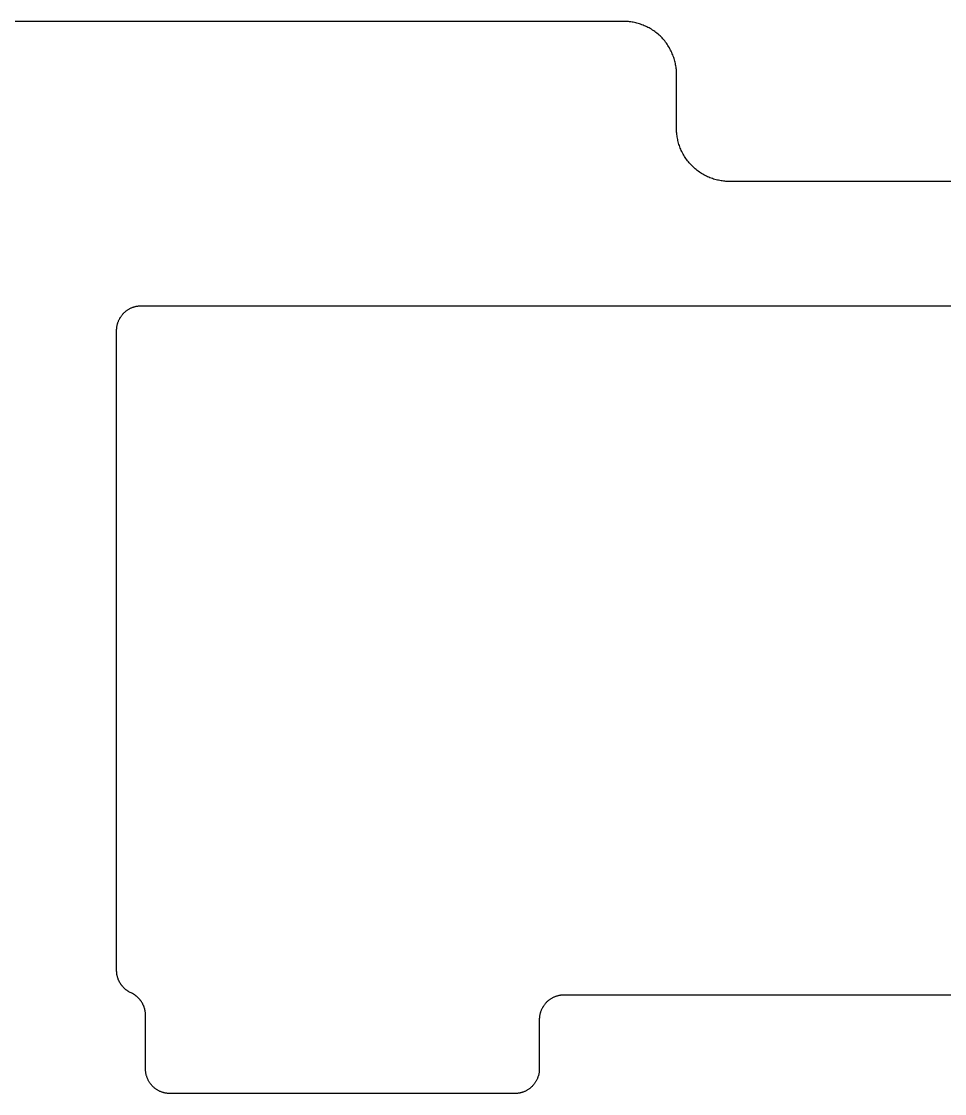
# Model space of a CAD drawing. Header units: millimetres. Extents: x 1057 to 1343, y -204 to -96.
# Drawn here: x 1305.37 to 1324.12, y -120.9 to -99.13 of the extents above; entities that cross this region are included whole.
import ezdxf

# ---------------------------------------------------------------- set-up
doc = ezdxf.new("R2010")
doc.units = ezdxf.units.MM
doc.layers.add('Layer 01', color=18, linetype='Continuous', true_color=0x000000)

msp = doc.modelspace()

# ---------------------------------------------------------------- linework, layer by layer
at = {"layer": 'Layer 01', "color": 0}
for p, q in [((1317.6, -99.125, 1.5), (1294.756, -99.125, 1.5)), ((1317.624, -99.125, 1.5), (1317.6, -99.125, 1.5)), ((1317.648, -99.126, 1.5), (1317.624, -99.125, 1.5)), ((1317.672, -99.127, 1.5), (1317.648, -99.126, 1.5)), ((1317.697, -99.129, 1.5), (1317.672, -99.127, 1.5)), ((1317.721, -99.132, 1.5), (1317.697, -99.129, 1.5)), ((1317.746, -99.135, 1.5), (1317.721, -99.132, 1.5)), ((1317.771, -99.139, 1.5), (1317.746, -99.135, 1.5)), ((1317.796, -99.143, 1.5), (1317.771, -99.139, 1.5)), ((1317.821, -99.148, 1.5), (1317.796, -99.143, 1.5)), ((1317.846, -99.153, 1.5), (1317.821, -99.148, 1.5)), ((1317.871, -99.16, 1.5), (1317.846, -99.153, 1.5)), ((1317.896, -99.166, 1.5), (1317.871, -99.16, 1.5)), ((1317.921, -99.174, 1.5), (1317.896, -99.166, 1.5)), ((1317.946, -99.182, 1.5), (1317.921, -99.174, 1.5)), ((1317.971, -99.191, 1.5), (1317.946, -99.182, 1.5)), ((1317.996, -99.2, 1.5), (1317.971, -99.191, 1.5)), ((1318.02, -99.211, 1.5), (1317.996, -99.2, 1.5)), ((1318.045, -99.221, 1.5), (1318.02, -99.211, 1.5)), ((1318.069, -99.233, 1.5), (1318.045, -99.221, 1.5)), ((1318.094, -99.245, 1.5), (1318.069, -99.233, 1.5)), ((1318.118, -99.258, 1.5), (1318.094, -99.245, 1.5)), ((1318.142, -99.271, 1.5), (1318.118, -99.258, 1.5)), ((1318.165, -99.285, 1.5), (1318.142, -99.271, 1.5)), ((1318.188, -99.3, 1.5), (1318.165, -99.285, 1.5)), ((1318.211, -99.316, 1.5), (1318.188, -99.3, 1.5)), ((1318.234, -99.332, 1.5), (1318.211, -99.316, 1.5)), ((1318.256, -99.348, 1.5), (1318.234, -99.332, 1.5)), ((1318.278, -99.365, 1.5), (1318.256, -99.348, 1.5)), ((1318.299, -99.383, 1.5), (1318.278, -99.365, 1.5)), ((1318.32, -99.402, 1.5), (1318.299, -99.383, 1.5)), ((1318.34, -99.42, 1.5), (1318.32, -99.402, 1.5)), ((1318.36, -99.44, 1.5), (1318.34, -99.42, 1.5)), ((1318.38, -99.46, 1.5), (1318.36, -99.44, 1.5)), ((1318.398, -99.48, 1.5), (1318.38, -99.46, 1.5)), ((1318.417, -99.501, 1.5), (1318.398, -99.48, 1.5)), ((1318.435, -99.522, 1.5), (1318.417, -99.501, 1.5)), ((1318.452, -99.544, 1.5), (1318.435, -99.522, 1.5)), ((1318.468, -99.566, 1.5), (1318.452, -99.544, 1.5)), ((1318.484, -99.589, 1.5), (1318.468, -99.566, 1.5)), ((1318.5, -99.612, 1.5), (1318.484, -99.589, 1.5)), ((1318.515, -99.635, 1.5), (1318.5, -99.612, 1.5)), ((1318.529, -99.658, 1.5), (1318.515, -99.635, 1.5)), ((1318.542, -99.682, 1.5), (1318.529, -99.658, 1.5)), ((1318.555, -99.706, 1.5), (1318.542, -99.682, 1.5)), ((1318.567, -99.731, 1.5), (1318.555, -99.706, 1.5)), ((1318.579, -99.755, 1.5), (1318.567, -99.731, 1.5)), ((1318.589, -99.78, 1.5), (1318.579, -99.755, 1.5)), ((1318.6, -99.804, 1.5), (1318.589, -99.78, 1.5)), ((1318.609, -99.829, 1.5), (1318.6, -99.804, 1.5)), ((1318.618, -99.854, 1.5), (1318.609, -99.829, 1.5)), ((1318.626, -99.879, 1.5), (1318.618, -99.854, 1.5)), ((1318.634, -99.904, 1.5), (1318.626, -99.879, 1.5)), ((1318.64, -99.929, 1.5), (1318.634, -99.904, 1.5)), ((1318.647, -99.954, 1.5), (1318.64, -99.929, 1.5)), ((1318.652, -99.979, 1.5), (1318.647, -99.954, 1.5)), ((1318.657, -100.004, 1.5), (1318.652, -99.979, 1.5)), ((1318.661, -100.029, 1.5), (1318.657, -100.004, 1.5)), ((1318.665, -100.054, 1.5), (1318.661, -100.029, 1.5)), ((1318.668, -100.079, 1.5), (1318.665, -100.054, 1.5)), ((1318.671, -100.103, 1.5), (1318.668, -100.079, 1.5)), ((1318.673, -100.128, 1.5), (1318.671, -100.103, 1.5)), ((1318.674, -100.152, 1.5), (1318.673, -100.128, 1.5)), ((1318.675, -100.176, 1.5), (1318.674, -100.152, 1.5)), ((1318.675, -100.2, 1.5), (1318.675, -100.176, 1.5)), ((1318.675, -101.3, 1.5), (1318.675, -100.2, 1.5)), ((1318.675, -101.324, 1.5), (1318.675, -101.3, 1.5)), ((1318.676, -101.348, 1.5), (1318.675, -101.324, 1.5)), ((1318.677, -101.372, 1.5), (1318.676, -101.348, 1.5)), ((1318.679, -101.397, 1.5), (1318.677, -101.372, 1.5)), ((1318.682, -101.421, 1.5), (1318.679, -101.397, 1.5)), ((1318.685, -101.446, 1.5), (1318.682, -101.421, 1.5)), ((1318.689, -101.471, 1.5), (1318.685, -101.446, 1.5)), ((1318.693, -101.496, 1.5), (1318.689, -101.471, 1.5)), ((1318.698, -101.521, 1.5), (1318.693, -101.496, 1.5)), ((1318.703, -101.546, 1.5), (1318.698, -101.521, 1.5)), ((1318.71, -101.571, 1.5), (1318.703, -101.546, 1.5)), ((1318.716, -101.596, 1.5), (1318.71, -101.571, 1.5)), ((1318.724, -101.621, 1.5), (1318.716, -101.596, 1.5)), ((1318.732, -101.646, 1.5), (1318.724, -101.621, 1.5)), ((1318.741, -101.671, 1.5), (1318.732, -101.646, 1.5)), ((1318.75, -101.696, 1.5), (1318.741, -101.671, 1.5)), ((1318.761, -101.72, 1.5), (1318.75, -101.696, 1.5)), ((1318.771, -101.745, 1.5), (1318.761, -101.72, 1.5)), ((1318.783, -101.769, 1.5), (1318.771, -101.745, 1.5)), ((1318.795, -101.794, 1.5), (1318.783, -101.769, 1.5)), ((1318.808, -101.818, 1.5), (1318.795, -101.794, 1.5)), ((1318.821, -101.842, 1.5), (1318.808, -101.818, 1.5)), ((1318.835, -101.865, 1.5), (1318.821, -101.842, 1.5)), ((1318.85, -101.888, 1.5), (1318.835, -101.865, 1.5)), ((1318.866, -101.911, 1.5), (1318.85, -101.888, 1.5)), ((1318.882, -101.934, 1.5), (1318.866, -101.911, 1.5)), ((1318.898, -101.956, 1.5), (1318.882, -101.934, 1.5)), ((1318.915, -101.978, 1.5), (1318.898, -101.956, 1.5)), ((1318.933, -101.999, 1.5), (1318.915, -101.978, 1.5)), ((1318.952, -102.02, 1.5), (1318.933, -101.999, 1.5)), ((1318.97, -102.04, 1.5), (1318.952, -102.02, 1.5)), ((1318.99, -102.06, 1.5), (1318.97, -102.04, 1.5)), ((1319.01, -102.08, 1.5), (1318.99, -102.06, 1.5)), ((1319.03, -102.098, 1.5), (1319.01, -102.08, 1.5)), ((1319.051, -102.117, 1.5), (1319.03, -102.098, 1.5)), ((1319.072, -102.135, 1.5), (1319.051, -102.117, 1.5)), ((1319.094, -102.152, 1.5), (1319.072, -102.135, 1.5)), ((1319.116, -102.168, 1.5), (1319.094, -102.152, 1.5)), ((1319.139, -102.184, 1.5), (1319.116, -102.168, 1.5)), ((1319.162, -102.2, 1.5), (1319.139, -102.184, 1.5)), ((1319.185, -102.215, 1.5), (1319.162, -102.2, 1.5)), ((1319.208, -102.229, 1.5), (1319.185, -102.215, 1.5)), ((1319.232, -102.242, 1.5), (1319.208, -102.229, 1.5)), ((1319.256, -102.255, 1.5), (1319.232, -102.242, 1.5)), ((1319.281, -102.267, 1.5), (1319.256, -102.255, 1.5)), ((1319.305, -102.279, 1.5), (1319.281, -102.267, 1.5)), ((1319.33, -102.289, 1.5), (1319.305, -102.279, 1.5)), ((1319.354, -102.3, 1.5), (1319.33, -102.289, 1.5)), ((1319.379, -102.309, 1.5), (1319.354, -102.3, 1.5)), ((1319.404, -102.318, 1.5), (1319.379, -102.309, 1.5)), ((1319.429, -102.326, 1.5), (1319.404, -102.318, 1.5)), ((1319.454, -102.334, 1.5), (1319.429, -102.326, 1.5)), ((1319.479, -102.34, 1.5), (1319.454, -102.334, 1.5)), ((1319.504, -102.347, 1.5), (1319.479, -102.34, 1.5)), ((1319.529, -102.352, 1.5), (1319.504, -102.347, 1.5)), ((1319.554, -102.357, 1.5), (1319.529, -102.352, 1.5)), ((1319.579, -102.361, 1.5), (1319.554, -102.357, 1.5)), ((1319.604, -102.365, 1.5), (1319.579, -102.361, 1.5)), ((1319.629, -102.368, 1.5), (1319.604, -102.365, 1.5)), ((1319.653, -102.371, 1.5), (1319.629, -102.368, 1.5)), ((1319.678, -102.373, 1.5), (1319.653, -102.371, 1.5)), ((1319.702, -102.374, 1.5), (1319.678, -102.373, 1.5)), ((1319.726, -102.375, 1.5), (1319.702, -102.374, 1.5)), ((1319.75, -102.375, 1.5), (1319.726, -102.375, 1.5)), ((1341.8, -102.375, 1.5), (1319.75, -102.375, 1.5)), ((1307.57, -104.956, 1.5), (1307.582, -104.95, 1.5)), ((1307.582, -104.95, 1.5), (1307.593, -104.945, 1.5)), ((1307.593, -104.945, 1.5), (1307.604, -104.94, 1.5)), ((1307.604, -104.94, 1.5), (1307.616, -104.935, 1.5)), ((1307.616, -104.935, 1.5), (1307.628, -104.931, 1.5)), ((1307.628, -104.931, 1.5), (1307.639, -104.927, 1.5)), ((1307.639, -104.927, 1.5), (1307.651, -104.923, 1.5)), ((1307.651, -104.923, 1.5), (1307.662, -104.919, 1.5)), ((1307.662, -104.919, 1.5), (1307.674, -104.916, 1.5)), ((1307.674, -104.916, 1.5), (1307.686, -104.913, 1.5)), ((1307.686, -104.913, 1.5), (1307.697, -104.911, 1.5)), ((1307.697, -104.911, 1.5), (1307.709, -104.908, 1.5)), ((1307.709, -104.908, 1.5), (1307.721, -104.906, 1.5)), ((1307.721, -104.906, 1.5), (1307.732, -104.905, 1.5)), ((1307.732, -104.905, 1.5), (1307.744, -104.903, 1.5)), ((1307.744, -104.903, 1.5), (1307.755, -104.902, 1.5)), ((1307.755, -104.902, 1.5), (1307.766, -104.901, 1.5)), ((1307.766, -104.901, 1.5), (1307.778, -104.9, 1.5)), ((1307.778, -104.9, 1.5), (1307.789, -104.9, 1.5)), ((1307.789, -104.9, 1.5), (1307.8, -104.9, 1.5)), ((1307.8, -104.9, 1.5), (1339.85, -104.9, 1.5)), ((1307.35, -105.182, 1.5), (1307.356, -105.17, 1.5)), ((1307.356, -105.17, 1.5), (1307.362, -105.159, 1.5)), ((1307.362, -105.159, 1.5), (1307.368, -105.148, 1.5)), ((1307.368, -105.148, 1.5), (1307.375, -105.137, 1.5)), ((1307.375, -105.137, 1.5), (1307.382, -105.126, 1.5)), ((1307.382, -105.126, 1.5), (1307.389, -105.116, 1.5)), ((1307.389, -105.116, 1.5), (1307.396, -105.105, 1.5)), ((1307.396, -105.105, 1.5), (1307.404, -105.095, 1.5)), ((1307.404, -105.095, 1.5), (1307.412, -105.085, 1.5)), ((1307.412, -105.085, 1.5), (1307.42, -105.075, 1.5)), ((1307.42, -105.075, 1.5), (1307.429, -105.065, 1.5)), ((1307.429, -105.065, 1.5), (1307.437, -105.056, 1.5)), ((1307.437, -105.056, 1.5), (1307.446, -105.046, 1.5)), ((1307.446, -105.046, 1.5), (1307.456, -105.037, 1.5)), ((1307.456, -105.037, 1.5), (1307.465, -105.029, 1.5)), ((1307.465, -105.029, 1.5), (1307.475, -105.02, 1.5)), ((1307.475, -105.02, 1.5), (1307.485, -105.012, 1.5)), ((1307.485, -105.012, 1.5), (1307.495, -105.004, 1.5)), ((1307.495, -105.004, 1.5), (1307.505, -104.996, 1.5)), ((1307.505, -104.996, 1.5), (1307.516, -104.989, 1.5)), ((1307.516, -104.989, 1.5), (1307.526, -104.982, 1.5)), ((1307.526, -104.982, 1.5), (1307.537, -104.975, 1.5)), ((1307.537, -104.975, 1.5), (1307.548, -104.968, 1.5)), ((1307.548, -104.968, 1.5), (1307.559, -104.962, 1.5)), ((1307.559, -104.962, 1.5), (1307.57, -104.956, 1.5)), ((1307.3, -105.378, 1.5), (1307.301, -105.366, 1.5)), ((1307.3, -105.389, 1.5), (1307.3, -105.378, 1.5)), ((1307.3, -105.4, 1.5), (1307.3, -105.389, 1.5)), ((1307.301, -105.366, 1.5), (1307.302, -105.355, 1.5)), ((1307.302, -105.355, 1.5), (1307.303, -105.344, 1.5)), ((1307.303, -105.344, 1.5), (1307.305, -105.332, 1.5)), ((1307.305, -105.332, 1.5), (1307.306, -105.321, 1.5)), ((1307.306, -105.321, 1.5), (1307.308, -105.309, 1.5)), ((1307.308, -105.309, 1.5), (1307.311, -105.297, 1.5)), ((1307.311, -105.297, 1.5), (1307.313, -105.286, 1.5)), ((1307.313, -105.286, 1.5), (1307.316, -105.274, 1.5)), ((1307.316, -105.274, 1.5), (1307.319, -105.262, 1.5)), ((1307.319, -105.262, 1.5), (1307.323, -105.251, 1.5)), ((1307.323, -105.251, 1.5), (1307.327, -105.239, 1.5)), ((1307.327, -105.239, 1.5), (1307.331, -105.228, 1.5)), ((1307.331, -105.228, 1.5), (1307.335, -105.216, 1.5)), ((1307.335, -105.216, 1.5), (1307.34, -105.204, 1.5)), ((1307.34, -105.204, 1.5), (1307.345, -105.193, 1.5)), ((1307.345, -105.193, 1.5), (1307.35, -105.182, 1.5)), ((1307.3, -118.4, 1.5), (1307.3, -105.4, 1.5)), ((1307.3, -118.417, 1.5), (1307.3, -118.4, 1.5)), ((1307.301, -118.434, 1.5), (1307.3, -118.417, 1.5)), ((1307.303, -118.451, 1.5), (1307.301, -118.434, 1.5)), ((1307.304, -118.46, 1.5), (1307.303, -118.451, 1.5)), ((1307.305, -118.469, 1.5), (1307.304, -118.46, 1.5)), ((1307.306, -118.477, 1.5), (1307.305, -118.469, 1.5)), ((1307.307, -118.486, 1.5), (1307.306, -118.477, 1.5)), ((1307.309, -118.495, 1.5), (1307.307, -118.486, 1.5)), ((1307.311, -118.504, 1.5), (1307.309, -118.495, 1.5)), ((1307.313, -118.512, 1.5), (1307.311, -118.504, 1.5)), ((1307.315, -118.521, 1.5), (1307.313, -118.512, 1.5)), ((1307.317, -118.53, 1.5), (1307.315, -118.521, 1.5)), ((1307.32, -118.538, 1.5), (1307.317, -118.53, 1.5)), ((1307.322, -118.547, 1.5), (1307.32, -118.538, 1.5)), ((1307.325, -118.556, 1.5), (1307.322, -118.547, 1.5)), ((1307.328, -118.564, 1.5), (1307.325, -118.556, 1.5)), ((1307.331, -118.573, 1.5), (1307.328, -118.564, 1.5)), ((1307.334, -118.581, 1.5), (1307.331, -118.573, 1.5)), ((1307.337, -118.59, 1.5), (1307.334, -118.581, 1.5)), ((1307.341, -118.598, 1.5), (1307.337, -118.59, 1.5)), ((1307.345, -118.606, 1.5), (1307.341, -118.598, 1.5)), ((1307.348, -118.615, 1.5), (1307.345, -118.606, 1.5)), ((1307.352, -118.623, 1.5), (1307.348, -118.615, 1.5)), ((1307.357, -118.631, 1.5), (1307.352, -118.623, 1.5)), ((1307.361, -118.639, 1.5), (1307.357, -118.631, 1.5)), ((1307.365, -118.647, 1.5), (1307.361, -118.639, 1.5)), ((1307.37, -118.655, 1.5), (1307.365, -118.647, 1.5)), ((1307.375, -118.663, 1.5), (1307.37, -118.655, 1.5)), ((1307.38, -118.671, 1.5), (1307.375, -118.663, 1.5)), ((1307.385, -118.679, 1.5), (1307.38, -118.671, 1.5)), ((1307.39, -118.686, 1.5), (1307.385, -118.679, 1.5)), ((1307.395, -118.694, 1.5), (1307.39, -118.686, 1.5)), ((1307.401, -118.701, 1.5), (1307.395, -118.694, 1.5)), ((1307.406, -118.708, 1.5), (1307.401, -118.701, 1.5)), ((1307.412, -118.715, 1.5), (1307.406, -118.708, 1.5)), ((1307.418, -118.723, 1.5), (1307.412, -118.715, 1.5)), ((1307.424, -118.729, 1.5), (1307.418, -118.723, 1.5)), ((1307.43, -118.736, 1.5), (1307.424, -118.729, 1.5)), ((1307.436, -118.743, 1.5), (1307.43, -118.736, 1.5)), ((1307.443, -118.75, 1.5), (1307.436, -118.743, 1.5)), ((1307.449, -118.756, 1.5), (1307.443, -118.75, 1.5)), ((1307.455, -118.762, 1.5), (1307.449, -118.756, 1.5)), ((1307.462, -118.769, 1.5), (1307.455, -118.762, 1.5)), ((1307.469, -118.775, 1.5), (1307.462, -118.769, 1.5)), ((1307.476, -118.78, 1.5), (1307.469, -118.775, 1.5)), ((1307.482, -118.786, 1.5), (1307.476, -118.78, 1.5)), ((1307.489, -118.792, 1.5), (1307.482, -118.786, 1.5)), ((1307.497, -118.797, 1.5), (1307.489, -118.792, 1.5)), ((1307.504, -118.803, 1.5), (1307.497, -118.797, 1.5)), ((1307.511, -118.808, 1.5), (1307.504, -118.803, 1.5)), ((1307.518, -118.813, 1.5), (1307.511, -118.808, 1.5)), ((1307.525, -118.818, 1.5), (1307.518, -118.813, 1.5)), ((1307.533, -118.823, 1.5), (1307.525, -118.818, 1.5)), ((1307.54, -118.827, 1.5), (1307.533, -118.823, 1.5)), ((1307.548, -118.832, 1.5), (1307.54, -118.827, 1.5)), ((1307.563, -118.84, 1.5), (1307.548, -118.832, 1.5)), ((1307.578, -118.848, 1.5), (1307.563, -118.84, 1.5)), ((1307.593, -118.855, 1.5), (1307.578, -118.848, 1.5)), ((1307.609, -118.863, 1.5), (1307.593, -118.855, 1.5)), ((1307.624, -118.871, 1.5), (1307.609, -118.863, 1.5)), ((1307.639, -118.879, 1.5), (1307.624, -118.871, 1.5)), ((1307.647, -118.883, 1.5), (1307.639, -118.879, 1.5)), ((1307.654, -118.888, 1.5), (1307.647, -118.883, 1.5)), ((1307.662, -118.893, 1.5), (1307.654, -118.888, 1.5)), ((1307.669, -118.898, 1.5), (1307.662, -118.893, 1.5)), ((1307.676, -118.903, 1.5), (1307.669, -118.898, 1.5)), ((1307.683, -118.908, 1.5), (1307.676, -118.903, 1.5)), ((1307.69, -118.913, 1.5), (1307.683, -118.908, 1.5)), ((1307.698, -118.919, 1.5), (1307.69, -118.913, 1.5)), ((1307.705, -118.924, 1.5), (1307.698, -118.919, 1.5)), ((1307.711, -118.93, 1.5), (1307.705, -118.924, 1.5)), ((1307.718, -118.936, 1.5), (1307.711, -118.93, 1.5)), ((1307.725, -118.942, 1.5), (1307.718, -118.936, 1.5)), ((1307.732, -118.948, 1.5), (1307.725, -118.942, 1.5)), ((1307.738, -118.955, 1.5), (1307.732, -118.948, 1.5)), ((1307.744, -118.961, 1.5), (1307.738, -118.955, 1.5)), ((1307.751, -118.968, 1.5), (1307.744, -118.961, 1.5)), ((1307.757, -118.974, 1.5), (1307.751, -118.968, 1.5)), ((1307.763, -118.981, 1.5), (1307.757, -118.974, 1.5)), ((1307.769, -118.988, 1.5), (1307.763, -118.981, 1.5)), ((1307.775, -118.995, 1.5), (1307.769, -118.988, 1.5)), ((1307.781, -119.002, 1.5), (1307.775, -118.995, 1.5)), ((1307.786, -119.01, 1.5), (1307.781, -119.002, 1.5)), ((1307.792, -119.017, 1.5), (1307.786, -119.01, 1.5)), ((1307.797, -119.025, 1.5), (1307.792, -119.017, 1.5)), ((1307.802, -119.032, 1.5), (1307.797, -119.025, 1.5)), ((1307.807, -119.04, 1.5), (1307.802, -119.032, 1.5)), ((1307.812, -119.048, 1.5), (1307.807, -119.04, 1.5)), ((1307.817, -119.055, 1.5), (1307.812, -119.048, 1.5)), ((1307.822, -119.063, 1.5), (1307.817, -119.055, 1.5)), ((1307.826, -119.071, 1.5), (1307.822, -119.063, 1.5)), ((1307.83, -119.08, 1.5), (1307.826, -119.071, 1.5)), ((1307.835, -119.088, 1.5), (1307.83, -119.08, 1.5)), ((1307.839, -119.096, 1.5), (1307.835, -119.088, 1.5)), ((1307.842, -119.104, 1.5), (1307.839, -119.096, 1.5)), ((1307.846, -119.113, 1.5), (1307.842, -119.104, 1.5)), ((1315.983, -119.105, 1.5), (1315.976, -119.116, 1.5)), ((1315.991, -119.095, 1.5), (1315.983, -119.105, 1.5)), ((1315.999, -119.085, 1.5), (1315.991, -119.095, 1.5)), ((1316.007, -119.075, 1.5), (1315.999, -119.085, 1.5)), ((1316.016, -119.065, 1.5), (1316.007, -119.075, 1.5)), ((1316.024, -119.056, 1.5), (1316.016, -119.065, 1.5)), ((1316.033, -119.046, 1.5), (1316.024, -119.056, 1.5)), ((1316.043, -119.037, 1.5), (1316.033, -119.046, 1.5)), ((1316.052, -119.029, 1.5), (1316.043, -119.037, 1.5)), ((1316.062, -119.02, 1.5), (1316.052, -119.029, 1.5)), ((1316.072, -119.012, 1.5), (1316.062, -119.02, 1.5)), ((1316.082, -119.004, 1.5), (1316.072, -119.012, 1.5)), ((1316.092, -118.996, 1.5), (1316.082, -119.004, 1.5)), ((1316.103, -118.989, 1.5), (1316.092, -118.996, 1.5)), ((1316.113, -118.982, 1.5), (1316.103, -118.989, 1.5)), ((1316.124, -118.975, 1.5), (1316.113, -118.982, 1.5)), ((1316.135, -118.968, 1.5), (1316.124, -118.975, 1.5)), ((1316.146, -118.962, 1.5), (1316.135, -118.968, 1.5)), ((1316.157, -118.956, 1.5), (1316.146, -118.962, 1.5)), ((1316.169, -118.95, 1.5), (1316.157, -118.956, 1.5)), ((1316.18, -118.945, 1.5), (1316.169, -118.95, 1.5)), ((1316.191, -118.94, 1.5), (1316.18, -118.945, 1.5)), ((1316.203, -118.935, 1.5), (1316.191, -118.94, 1.5)), ((1316.215, -118.931, 1.5), (1316.203, -118.935, 1.5)), ((1316.226, -118.927, 1.5), (1316.215, -118.931, 1.5)), ((1316.238, -118.923, 1.5), (1316.226, -118.927, 1.5)), ((1316.249, -118.919, 1.5), (1316.238, -118.923, 1.5)), ((1316.261, -118.916, 1.5), (1316.249, -118.919, 1.5)), ((1316.273, -118.913, 1.5), (1316.261, -118.916, 1.5)), ((1316.284, -118.911, 1.5), (1316.273, -118.913, 1.5)), ((1316.296, -118.908, 1.5), (1316.284, -118.911, 1.5)), ((1316.308, -118.906, 1.5), (1316.296, -118.908, 1.5)), ((1316.319, -118.905, 1.5), (1316.308, -118.906, 1.5)), ((1316.331, -118.903, 1.5), (1316.319, -118.905, 1.5)), ((1316.342, -118.902, 1.5), (1316.331, -118.903, 1.5)), ((1316.353, -118.901, 1.5), (1316.342, -118.902, 1.5)), ((1316.365, -118.9, 1.5), (1316.353, -118.901, 1.5)), ((1316.376, -118.9, 1.5), (1316.365, -118.9, 1.5)), ((1316.387, -118.9, 1.5), (1316.376, -118.9, 1.5)), ((1331.263, -118.9, 1.5), (1316.387, -118.9, 1.5)), ((1307.85, -119.121, 1.5), (1307.846, -119.113, 1.5)), ((1307.853, -119.13, 1.5), (1307.85, -119.121, 1.5)), ((1307.856, -119.138, 1.5), (1307.853, -119.13, 1.5)), ((1307.859, -119.147, 1.5), (1307.856, -119.138, 1.5)), ((1307.862, -119.155, 1.5), (1307.859, -119.147, 1.5)), ((1307.865, -119.164, 1.5), (1307.862, -119.155, 1.5)), ((1307.867, -119.172, 1.5), (1307.865, -119.164, 1.5)), ((1307.87, -119.181, 1.5), (1307.867, -119.172, 1.5)), ((1307.872, -119.19, 1.5), (1307.87, -119.181, 1.5)), ((1307.874, -119.198, 1.5), (1307.872, -119.19, 1.5)), ((1307.876, -119.207, 1.5), (1307.874, -119.198, 1.5)), ((1307.878, -119.216, 1.5), (1307.876, -119.207, 1.5)), ((1307.88, -119.225, 1.5), (1307.878, -119.216, 1.5)), ((1307.881, -119.233, 1.5), (1307.88, -119.225, 1.5)), ((1307.882, -119.242, 1.5), (1307.881, -119.233, 1.5)), ((1307.883, -119.251, 1.5), (1307.882, -119.242, 1.5)), ((1307.884, -119.259, 1.5), (1307.883, -119.251, 1.5)), ((1307.886, -119.277, 1.5), (1307.884, -119.259, 1.5)), ((1307.887, -119.294, 1.5), (1307.886, -119.277, 1.5)), ((1307.887, -119.311, 1.5), (1307.887, -119.294, 1.5)), ((1307.887, -120.4, 1.5), (1307.887, -119.311, 1.5)), ((1315.893, -119.321, 1.5), (1315.892, -119.332, 1.5)), ((1315.895, -119.309, 1.5), (1315.893, -119.321, 1.5)), ((1315.898, -119.297, 1.5), (1315.895, -119.309, 1.5)), ((1315.9, -119.286, 1.5), (1315.898, -119.297, 1.5)), ((1315.903, -119.274, 1.5), (1315.9, -119.286, 1.5)), ((1315.906, -119.262, 1.5), (1315.903, -119.274, 1.5)), ((1315.91, -119.251, 1.5), (1315.906, -119.262, 1.5)), ((1315.914, -119.239, 1.5), (1315.91, -119.251, 1.5)), ((1315.918, -119.228, 1.5), (1315.914, -119.239, 1.5)), ((1315.922, -119.216, 1.5), (1315.918, -119.228, 1.5)), ((1315.927, -119.204, 1.5), (1315.922, -119.216, 1.5)), ((1315.932, -119.193, 1.5), (1315.927, -119.204, 1.5)), ((1315.937, -119.182, 1.5), (1315.932, -119.193, 1.5)), ((1315.943, -119.17, 1.5), (1315.937, -119.182, 1.5)), ((1315.949, -119.159, 1.5), (1315.943, -119.17, 1.5)), ((1315.955, -119.148, 1.5), (1315.949, -119.159, 1.5)), ((1315.962, -119.137, 1.5), (1315.955, -119.148, 1.5)), ((1315.969, -119.126, 1.5), (1315.962, -119.137, 1.5)), ((1315.976, -119.116, 1.5), (1315.969, -119.126, 1.5)), ((1315.888, -119.366, 1.5), (1315.887, -119.378, 1.5)), ((1315.887, -119.378, 1.5), (1315.887, -119.389, 1.5)), ((1315.887, -119.389, 1.5), (1315.887, -119.4, 1.5)), ((1315.887, -119.4, 1.5), (1315.887, -120.4, 1.5)), ((1315.889, -119.355, 1.5), (1315.888, -119.366, 1.5)), ((1315.89, -119.344, 1.5), (1315.889, -119.355, 1.5)), ((1315.892, -119.332, 1.5), (1315.89, -119.344, 1.5)), ((1307.887, -120.411, 1.5), (1307.887, -120.4, 1.5)), ((1307.887, -120.422, 1.5), (1307.887, -120.411, 1.5)), ((1315.887, -120.4, 1.5), (1315.887, -120.411, 1.5)), ((1315.887, -120.411, 1.5), (1315.887, -120.422, 1.5)), ((1307.888, -120.434, 1.5), (1307.887, -120.422, 1.5)), ((1307.889, -120.445, 1.5), (1307.888, -120.434, 1.5)), ((1307.89, -120.456, 1.5), (1307.889, -120.445, 1.5)), ((1307.892, -120.468, 1.5), (1307.89, -120.456, 1.5)), ((1307.893, -120.479, 1.5), (1307.892, -120.468, 1.5)), ((1307.895, -120.491, 1.5), (1307.893, -120.479, 1.5)), ((1307.898, -120.503, 1.5), (1307.895, -120.491, 1.5)), ((1307.9, -120.514, 1.5), (1307.898, -120.503, 1.5)), ((1307.903, -120.526, 1.5), (1307.9, -120.514, 1.5)), ((1307.906, -120.538, 1.5), (1307.903, -120.526, 1.5)), ((1307.91, -120.549, 1.5), (1307.906, -120.538, 1.5)), ((1307.914, -120.561, 1.5), (1307.91, -120.549, 1.5)), ((1307.918, -120.572, 1.5), (1307.914, -120.561, 1.5)), ((1307.922, -120.584, 1.5), (1307.918, -120.572, 1.5)), ((1307.927, -120.596, 1.5), (1307.922, -120.584, 1.5)), ((1307.932, -120.607, 1.5), (1307.927, -120.596, 1.5)), ((1307.937, -120.618, 1.5), (1307.932, -120.607, 1.5)), ((1307.943, -120.63, 1.5), (1307.937, -120.618, 1.5)), ((1307.949, -120.641, 1.5), (1307.943, -120.63, 1.5)), ((1315.831, -120.63, 1.5), (1315.825, -120.641, 1.5)), ((1315.837, -120.618, 1.5), (1315.831, -120.63, 1.5)), ((1315.842, -120.607, 1.5), (1315.837, -120.618, 1.5)), ((1315.847, -120.596, 1.5), (1315.842, -120.607, 1.5)), ((1315.852, -120.584, 1.5), (1315.847, -120.596, 1.5)), ((1315.856, -120.572, 1.5), (1315.852, -120.584, 1.5)), ((1315.86, -120.561, 1.5), (1315.856, -120.572, 1.5)), ((1315.864, -120.549, 1.5), (1315.86, -120.561, 1.5)), ((1315.868, -120.538, 1.5), (1315.864, -120.549, 1.5)), ((1315.871, -120.526, 1.5), (1315.868, -120.538, 1.5)), ((1315.874, -120.514, 1.5), (1315.871, -120.526, 1.5)), ((1315.876, -120.503, 1.5), (1315.874, -120.514, 1.5)), ((1315.879, -120.491, 1.5), (1315.876, -120.503, 1.5)), ((1315.881, -120.479, 1.5), (1315.879, -120.491, 1.5)), ((1315.882, -120.468, 1.5), (1315.881, -120.479, 1.5)), ((1315.884, -120.456, 1.5), (1315.882, -120.468, 1.5)), ((1315.885, -120.445, 1.5), (1315.884, -120.456, 1.5)), ((1315.886, -120.434, 1.5), (1315.885, -120.445, 1.5)), ((1315.887, -120.422, 1.5), (1315.886, -120.434, 1.5)), ((1307.955, -120.652, 1.5), (1307.949, -120.641, 1.5)), ((1307.962, -120.663, 1.5), (1307.955, -120.652, 1.5)), ((1307.969, -120.674, 1.5), (1307.962, -120.663, 1.5)), ((1307.976, -120.684, 1.5), (1307.969, -120.674, 1.5)), ((1307.983, -120.695, 1.5), (1307.976, -120.684, 1.5)), ((1307.991, -120.705, 1.5), (1307.983, -120.695, 1.5)), ((1307.999, -120.715, 1.5), (1307.991, -120.705, 1.5)), ((1308.007, -120.725, 1.5), (1307.999, -120.715, 1.5)), ((1308.016, -120.735, 1.5), (1308.007, -120.725, 1.5)), ((1308.024, -120.744, 1.5), (1308.016, -120.735, 1.5)), ((1308.033, -120.754, 1.5), (1308.024, -120.744, 1.5)), ((1308.043, -120.763, 1.5), (1308.033, -120.754, 1.5)), ((1308.052, -120.771, 1.5), (1308.043, -120.763, 1.5)), ((1308.062, -120.78, 1.5), (1308.052, -120.771, 1.5)), ((1308.072, -120.788, 1.5), (1308.062, -120.78, 1.5)), ((1308.082, -120.796, 1.5), (1308.072, -120.788, 1.5)), ((1308.092, -120.804, 1.5), (1308.082, -120.796, 1.5)), ((1308.103, -120.811, 1.5), (1308.092, -120.804, 1.5)), ((1308.113, -120.818, 1.5), (1308.103, -120.811, 1.5)), ((1308.124, -120.825, 1.5), (1308.113, -120.818, 1.5)), ((1308.135, -120.832, 1.5), (1308.124, -120.825, 1.5)), ((1308.146, -120.838, 1.5), (1308.135, -120.832, 1.5)), ((1308.157, -120.844, 1.5), (1308.146, -120.838, 1.5)), ((1308.169, -120.85, 1.5), (1308.157, -120.844, 1.5)), ((1308.18, -120.855, 1.5), (1308.169, -120.85, 1.5)), ((1315.605, -120.85, 1.5), (1315.594, -120.855, 1.5)), ((1315.617, -120.844, 1.5), (1315.605, -120.85, 1.5)), ((1315.628, -120.838, 1.5), (1315.617, -120.844, 1.5)), ((1315.639, -120.832, 1.5), (1315.628, -120.838, 1.5)), ((1315.65, -120.825, 1.5), (1315.639, -120.832, 1.5)), ((1315.661, -120.818, 1.5), (1315.65, -120.825, 1.5)), ((1315.671, -120.811, 1.5), (1315.661, -120.818, 1.5)), ((1315.682, -120.804, 1.5), (1315.671, -120.811, 1.5)), ((1315.692, -120.796, 1.5), (1315.682, -120.804, 1.5)), ((1315.702, -120.788, 1.5), (1315.692, -120.796, 1.5)), ((1315.712, -120.78, 1.5), (1315.702, -120.788, 1.5)), ((1315.722, -120.771, 1.5), (1315.712, -120.78, 1.5)), ((1315.731, -120.763, 1.5), (1315.722, -120.771, 1.5)), ((1315.741, -120.754, 1.5), (1315.731, -120.763, 1.5)), ((1315.75, -120.744, 1.5), (1315.741, -120.754, 1.5)), ((1315.758, -120.735, 1.5), (1315.75, -120.744, 1.5)), ((1315.767, -120.725, 1.5), (1315.758, -120.735, 1.5)), ((1315.775, -120.715, 1.5), (1315.767, -120.725, 1.5)), ((1315.783, -120.705, 1.5), (1315.775, -120.715, 1.5)), ((1315.791, -120.695, 1.5), (1315.783, -120.705, 1.5)), ((1315.798, -120.684, 1.5), (1315.791, -120.695, 1.5)), ((1315.805, -120.674, 1.5), (1315.798, -120.684, 1.5)), ((1315.812, -120.663, 1.5), (1315.805, -120.674, 1.5)), ((1315.819, -120.652, 1.5), (1315.812, -120.663, 1.5)), ((1315.825, -120.641, 1.5), (1315.819, -120.652, 1.5)), ((1308.191, -120.86, 1.5), (1308.18, -120.855, 1.5)), ((1308.203, -120.865, 1.5), (1308.191, -120.86, 1.5)), ((1308.215, -120.869, 1.5), (1308.203, -120.865, 1.5)), ((1308.226, -120.873, 1.5), (1308.215, -120.869, 1.5)), ((1308.238, -120.877, 1.5), (1308.226, -120.873, 1.5)), ((1308.249, -120.881, 1.5), (1308.238, -120.877, 1.5)), ((1308.261, -120.884, 1.5), (1308.249, -120.881, 1.5)), ((1308.273, -120.887, 1.5), (1308.261, -120.884, 1.5)), ((1308.284, -120.889, 1.5), (1308.273, -120.887, 1.5)), ((1308.296, -120.892, 1.5), (1308.284, -120.889, 1.5)), ((1308.308, -120.894, 1.5), (1308.296, -120.892, 1.5)), ((1308.319, -120.895, 1.5), (1308.308, -120.894, 1.5)), ((1308.331, -120.897, 1.5), (1308.319, -120.895, 1.5)), ((1308.342, -120.898, 1.5), (1308.331, -120.897, 1.5)), ((1308.353, -120.899, 1.5), (1308.342, -120.898, 1.5)), ((1308.365, -120.9, 1.5), (1308.353, -120.899, 1.5)), ((1308.376, -120.9, 1.5), (1308.365, -120.9, 1.5)), ((1308.387, -120.9, 1.5), (1308.376, -120.9, 1.5)), ((1315.387, -120.9, 1.5), (1308.387, -120.9, 1.5)), ((1315.398, -120.9, 1.5), (1315.387, -120.9, 1.5)), ((1315.409, -120.9, 1.5), (1315.398, -120.9, 1.5)), ((1315.421, -120.899, 1.5), (1315.409, -120.9, 1.5)), ((1315.432, -120.898, 1.5), (1315.421, -120.899, 1.5)), ((1315.443, -120.897, 1.5), (1315.432, -120.898, 1.5)), ((1315.455, -120.895, 1.5), (1315.443, -120.897, 1.5)), ((1315.466, -120.894, 1.5), (1315.455, -120.895, 1.5)), ((1315.478, -120.892, 1.5), (1315.466, -120.894, 1.5)), ((1315.49, -120.889, 1.5), (1315.478, -120.892, 1.5)), ((1315.501, -120.887, 1.5), (1315.49, -120.889, 1.5)), ((1315.513, -120.884, 1.5), (1315.501, -120.887, 1.5)), ((1315.525, -120.881, 1.5), (1315.513, -120.884, 1.5)), ((1315.536, -120.877, 1.5), (1315.525, -120.881, 1.5)), ((1315.548, -120.873, 1.5), (1315.536, -120.877, 1.5)), ((1315.559, -120.869, 1.5), (1315.548, -120.873, 1.5)), ((1315.571, -120.865, 1.5), (1315.559, -120.869, 1.5)), ((1315.583, -120.86, 1.5), (1315.571, -120.865, 1.5)), ((1315.594, -120.855, 1.5), (1315.583, -120.86, 1.5))]:
    msp.add_line(p, q, dxfattribs=at)

doc.saveas('drawing.dxf')
